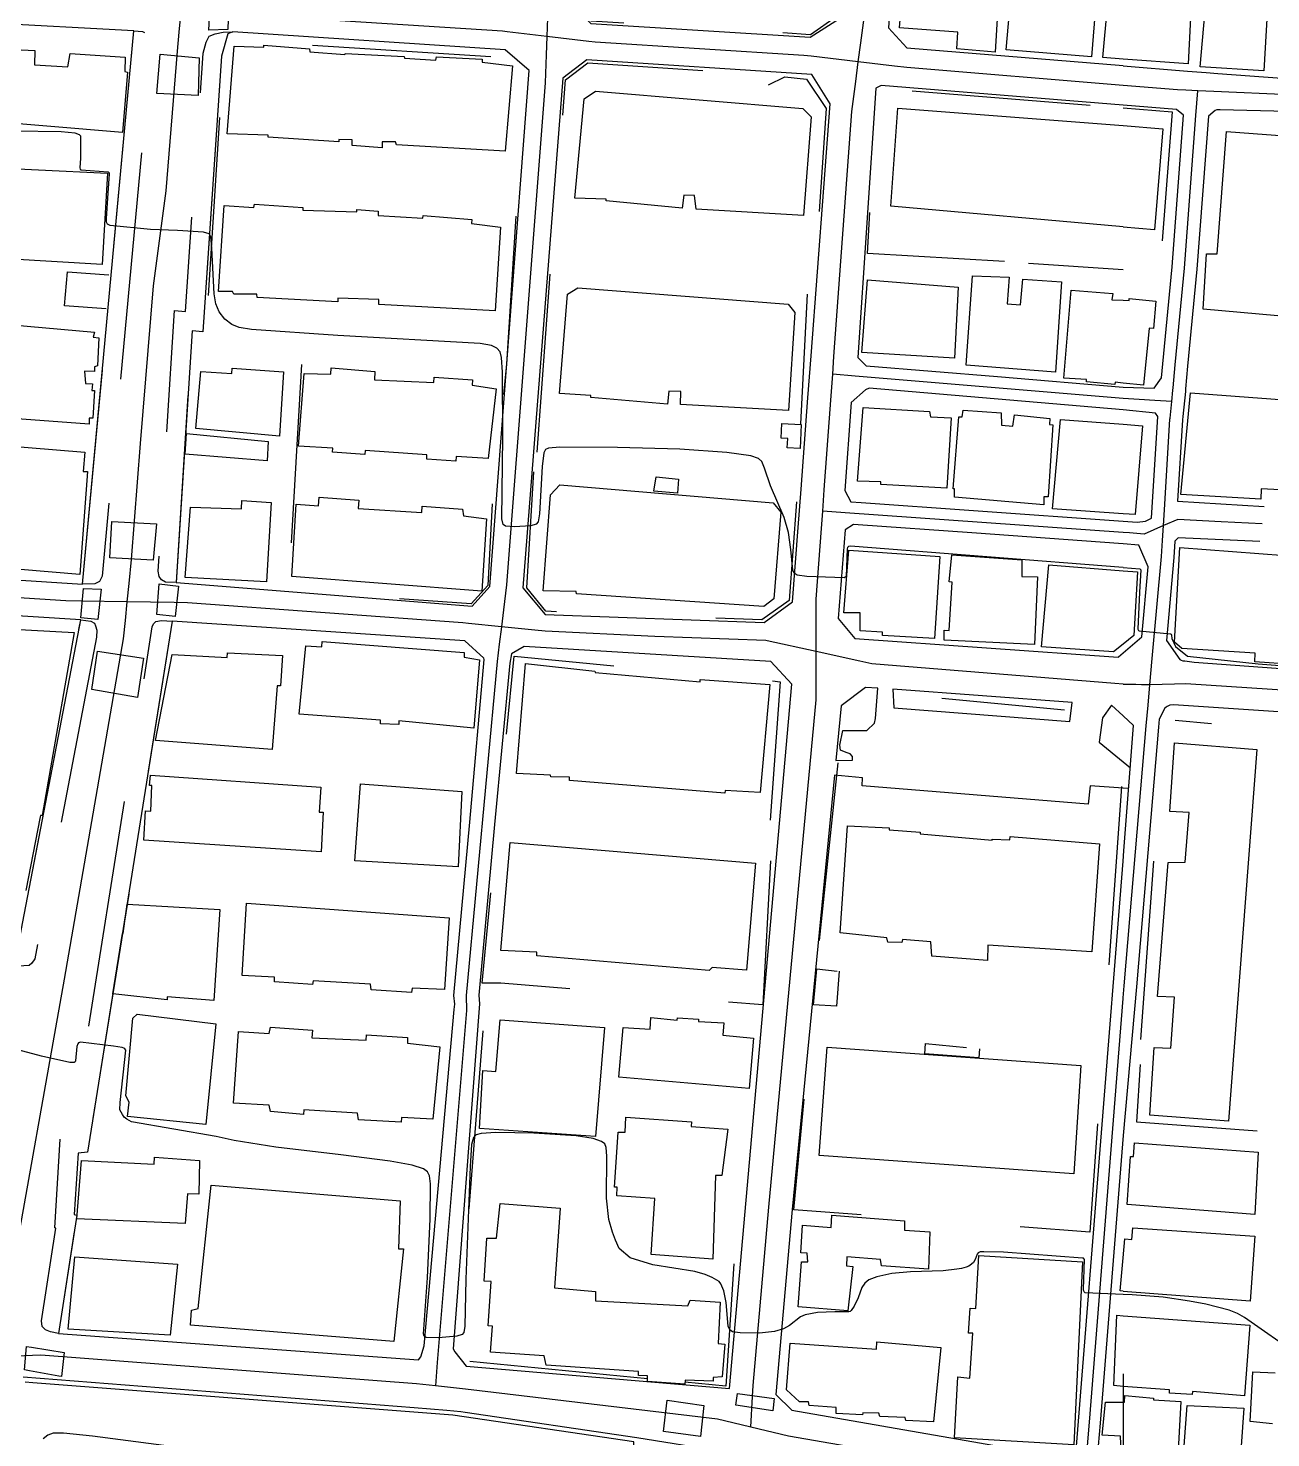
# Model space of a CAD drawing. Header units: millimetres. Extents: x 198785 to 203305, y 542885 to 545889.
# Drawn here: x 199824.1 to 200023.7, y 543938.9 to 544165.3 of the extents above; entities that cross this region are included whole.
import ezdxf

# ---------------------------------------------------------------- set-up
doc = ezdxf.new("R2010")
doc.units = ezdxf.units.MM
for name, pattern in [('FENCE_25K', [54.3, 28.7, -9.2, -16.4]), ('HIDDEN_BULD_25K', [28.8, 18.4, -10.4]), ('HIDDEN_EMD_25K', [50.97, 33.12, -5.36, 7.13, -5.36]), ('HIDDEN_IN_25K', [56.5, 36.5, -20])]:
    doc.linetypes.add(name, pattern=pattern)
for name, color, linetype in [('A0013114', 253, 'Continuous'), ('A0013117', 253, 'Continuous'), ('A0013118', 253, 'Continuous'), ('A0023214', 253, 'Continuous'), ('A0023217', 253, 'Continuous'), ('A0033324', 253, 'Continuous'), ('A0043325', 253, 'Continuous'), ('B0014111', 253, 'Continuous'), ('B0014112', 253, 'Continuous'), ('B0014113', 253, 'Continuous'), ('B0014115', 253, 'Continuous'), ('B0014116', 253, 'Continuous'), ('B0024120', 253, 'Continuous'), ('C0076117', 253, 'Continuous'), ('F0017111', 253, 'Continuous'), ('F0047224', 253, 'Continuous'), ('G0018117', 253, 'Continuous')]:
    doc.layers.add(name, color=color, linetype=linetype)

msp = doc.modelspace()

# ---------------------------------------------------------------- linework, layer by layer
at = {"layer": 'A0013114'}
for points in [[(199832.78, 544076.01), (199841.05, 544164.92)], [(199856.15, 544164.42), (199855.13, 544160.81), (199852.1, 544116.53), (199850.38, 544116.69), (199847.83, 544076.27)], [(199774.06, 543950.99), (199775.03, 543950.91), (199782.72, 543953.71), (199809.34, 543959.08), (199810.4, 543959.53), (199810.97, 543961.33), (199812.26, 543964.76), (199820.33, 544007.75), (199820.32, 544008.2), (199819.89, 544008.42), (199820.79, 544014.75), (199821.87, 544014.66), (199823.21, 544021.78), (199832.52, 544070.3)], [(199847.19, 544070.06), (199833.6, 543984.79), (199832.06, 543984.62), (199831.45, 543974.77), (199831.88, 543974.64), (199828.9, 543955.65), (199886.78, 543951.43)], [(199894.44, 543950.37), (199936.75, 543946.79)], [(199984.8, 543928.17), (199945.73, 543934.93), (199935.18, 543936.76), (199921.88, 543938.9), (199894.25, 543942.96), (199893.57, 543943.06), (199891.31, 543943.26), (199886.08, 543943.68), (199823.23, 543948.65)], [(199946.74, 543943.34), (199991.36, 543935.58)]]:
    msp.add_lwpolyline(points, dxfattribs=at)
at = {"layer": 'A0013117'}
for points in [[(199919.78, 544253.67), (199916.9, 544251.18), (199910.64, 544169.76), (199914.44, 544166.05), (199949.73, 544163.86), (199954.4, 544166.86), (199957.04, 544201.86), (199957.87, 544212.89), (199960.41, 544246.5), (199957.4, 544251.12), (199919.78, 544253.67)], [(200000, 544202.5), (199980.47, 544203.73), (199969.09, 544204.21), (199967.41, 544204.05), (199964.64, 544201.95), (199962.32, 544165.38), (199965.24, 544162.19), (200000, 544159.31)], [(200000, 544159.3), (200010.34, 544158.44), (200013.35, 544158.19), (200015.22, 544158.06), (200025.5, 544157.29), (200027.12, 544157.27), (200028.6, 544157.31), (200029.89, 544157.46), (200030.5, 544157.59), (200030.83, 544157.73), (200031.15, 544157.92), (200034.48, 544161.04), (200035.11, 544162.19), (200041.57, 544172.38)], [(199841.05, 544164.92), (199793.32, 544167.46), (199790.38, 544164.91), (199783.44, 544082.44), (199786.44, 544079.02), (199832.78, 544076.01)], [(199847.83, 544076.27), (199895.42, 544072.5), (199898.26, 544075.65), (199904.53, 544158.5), (199900.68, 544161.82), (199856.92, 544164.72), (199856.15, 544164.42)], [(199913.85, 544160.24), (199909.97, 544157.29), (199903.55, 544075.42), (199907.15, 544071.12), (199942.3, 544069.86), (199946.87, 544073.17), (199947.77, 544085.14), (199948.24, 544091.28), (199949.35, 544105.97), (199949.86, 544112.7), (199952.91, 544153.16), (199949.96, 544157.89), (199913.85, 544160.24)], [(200000, 544152.97), (199961.14, 544156.1), (199960.24, 544155.68), (199957.35, 544112.42), (199958.73, 544111.07), (199979.79, 544109.35), (200000, 544107.66)], [(200000, 544107.65), (200004.98, 544107.52), (200006.18, 544109.18), (200006.36, 544111.41), (200007.86, 544126.96), (200009.7, 544151.36), (200008.59, 544152.28), (200000, 544152.97)], [(200026.34, 544151.95), (200015.58, 544152.23), (200015.08, 544152.19), (200014.77, 544152.12), (200013.7, 544151.19), (200011.84, 544126.62), (200010.35, 544111.05), (200010.04, 544107.38), (200010, 544106.97), (200009.58, 544102.95), (200009.53, 544102.4), (200008.72, 544089.32), (200022.69, 544088.49)], [(200000, 544104.04), (199959.2, 544107.47), (199958.62, 544107.24), (199956.31, 544105.17), (199955.27, 544091.05), (199956.24, 544089.26), (199957.88, 544089.13), (199975.94, 544087.83), (200000, 544086.12)], [(200000, 544086.11), (200002.27, 544085.97), (200003.62, 544086.14), (200004.55, 544086.62), (200005.56, 544102.96), (200005.23, 544103.5), (200000, 544104.04)], [(200000, 544082.51), (199975.69, 544084.24), (199957.44, 544085.52), (199956.66, 544085.57), (199955.35, 544084.76), (199954.23, 544070.48), (199956.87, 544067.31), (199999.19, 544064.27), (199999.28, 544064.35), (200000, 544064.97)], [(200021.97, 544082.88), (200008.84, 544083.47), (200008.33, 544082.9), (200008.17, 544080.31), (200006.95, 544066.97), (200009.11, 544063.89), (200009.35, 544063.8), (200009.6, 544063.71), (200009.91, 544063.68), (200011.43, 544063.46), (200031.19, 544062.04)], [(200000, 544064.97), (200002.99, 544067.55), (200004.01, 544078.77), (200002.53, 544082.3), (200000, 544082.5)], [(199832.52, 544070.3), (199783.15, 544073.4), (199783.02, 544071.73), (199782.46, 544069.48), (199772.98, 543952.94), (199773.23, 543951.96), (199774.06, 543950.99)], [(199886.78, 543951.43), (199887.17, 543951.87), (199887.67, 543953.66), (199892.51, 544007.7), (199892.59, 544008.57), (199892.44, 544009.94), (199895, 544037.79), (199897.32, 544063.9), (199897.25, 544064.12), (199894.24, 544066.92), (199847.19, 544070.06)], [(199936.75, 543946.79), (199946.78, 544059.95), (199943.41, 544063.61), (199903.73, 544066.02), (199901.7, 544064.83), (199901.46, 544063.3), (199898.99, 544037.43), (199896.46, 544009.97), (199896.6, 544008.62), (199892.32, 543953.17), (199892.62, 543952.72), (199894.44, 543950.37)], [(200000, 544064.97), (200000, 544064.97)], [(199960.61, 544059.29), (199958.6, 544059.43), (199954.69, 544056.47), (199953.83, 544047.67)], [(199991.83, 544057.03), (199962.99, 544059.12)], [(200000, 544054.87), (199998.14, 544056.58)], [(200028.4, 543987), (200046.39, 543985.86), (200046.56, 543985.89), (200046.74, 543985.98), (200046.92, 543986.19), (200048.2, 544002.11), (200049.83, 544030.09), (200051.29, 544049.85), (200051.27, 544050), (200047.43, 544053.87), (200047.08, 544054.01), (200046.74, 544054.07), (200008.08, 544056.61), (200007.53, 544056.57), (200007.1, 544056.38), (200006.94, 544056.24), (200006.7, 544056.12), (200005.8, 544054.34), (200005.69, 544053.06), (200003.98, 544032.84), (200002.16, 544011.33), (200000, 543987.43)], [(200000, 544054.86), (200000, 544054.86)], [(200000, 544031.52), (200000.13, 544033.17), (200001.69, 544053.31), (200000, 544054.86)], [(199953.6, 544045.33), (199946.8, 543975.58), (199944.21, 543945.85), (199946.74, 543943.34)], [(199991.36, 543935.58), (199992.37, 543936.76), (199992.4, 543937.13), (199992.49, 543937.57), (199992.84, 543941.55), (200000, 544031.53)], [(200000, 543987.43), (199996.32, 543941.26), (199996, 543937.6), (199996.18, 543936.59), (199996.39, 543935.75), (199996.66, 543935)]]:
    msp.add_lwpolyline(points, dxfattribs=at)
at = {"layer": 'A0013118'}
for points in [[(199953.83, 544047.67), (199956.52, 544047.74), (199956.49, 544048.31), (199956.12, 544048.75), (199955.52, 544048.96), (199954.56, 544049.34), (199954.49, 544050.14), (199954.97, 544052.48), (199958.83, 544052.51), (199960.06, 544053.7), (199960.21, 544054.41), (199960.61, 544059.29)], [(199962.99, 544059.12), (199963.17, 544056.17), (199991.43, 544053.94), (199991.83, 544057.03)], [(199998.14, 544056.58), (199996.68, 544054.55), (199996.17, 544050.61), (200000, 544047.45)], [(200000, 544047.45), (200001.16, 544046.49)], [(200000, 544043.25), (199994.7, 544043.61), (199994.41, 544040.68), (199958.05, 544043.61), (199958.13, 544044.92), (199953.6, 544045.33)], [(200000.91, 544043.18), (200000, 544043.25)]]:
    msp.add_lwpolyline(points, dxfattribs=at)
at = {"layer": 'A0023214'}
for points in [[(199848.57, 544167.99), (199848.28, 544164.68), (199848.01, 544161.61), (199846.16, 544139.18), (199844.15, 544123.95), (199842.07, 544098.6), (199840.61, 544079.99), (199840.23, 544076.14), (199839.93, 544073.16), (199839.64, 544070.19), (199839.34, 544067.24), (199829.81, 544012.58), (199820.91, 543962.34)], [(200000, 543929.71), (199995.44, 543930.74), (199994.08, 543930.96), (199990.89, 543931.47), (199988.11, 543931.92), (199984.57, 543932.49), (199946.23, 543939.14), (199940.17, 543940.59), (199935.94, 543941.61), (199934.83, 543941.87), (199894.34, 543946.7), (199889.48, 543947.24), (199887.47, 543947.46), (199886.43, 543947.54), (199826.06, 543952.15), (199819.44, 543951.89)]]:
    msp.add_lwpolyline(points, dxfattribs=at)
at = {"layer": 'A0023217'}
for points in [[(199914.76, 544257.9), (199914.5, 544254.19), (199914.15, 544249.18), (199907.63, 544171.04), (199907.5, 544166.96), (199907.4, 544163.99)], [(199957.45, 544159.91), (199957.85, 544162.99), (199958.47, 544167.78), (199959.65, 544184.64), (199960.89, 544201.9), (199961.24, 544206.78)], [(199907.4, 544163.99), (199901.03, 544164.74), (199900.28, 544164.83), (199858.99, 544167.47), (199856.36, 544167.6), (199848.57, 544167.99), (199841.28, 544168.35), (199837.47, 544168.54), (199796.36, 544170.78), (199794.4, 544171.01), (199788.56, 544171.7)], [(199907.4, 544163.99), (199907.3, 544161.02), (199907.15, 544156.56), (199900.93, 544075.93), (199900.43, 544071.91), (199900.09, 544069.17)], [(199957.45, 544159.91), (199949.85, 544160.81), (199948.69, 544160.95), (199915.17, 544163.08), (199914.15, 544163.2), (199907.4, 544163.99)], [(199953.33, 544109.76), (199953.53, 544112.57), (199956.41, 544151.92), (199957.04, 544156.76), (199957.45, 544159.91)], [(200000, 544156.14), (199965.27, 544158.98), (199963.24, 544159.22), (199957.45, 544159.91)], [(200012, 544155.27), (200010.06, 544155.36), (200008.75, 544155.42), (200000, 544156.14)], [(200007.82, 544105.33), (200008.01, 544107.19), (200008.05, 544107.57), (200008.36, 544111.23), (200009.85, 544126.79), (200011.7, 544151.27), (200012, 544155.27)], [(200031.62, 544154.5), (200028.49, 544154.54), (200027.17, 544154.56), (200026.73, 544154.61), (200014.58, 544155.16), (200012, 544155.27)], [(199951.72, 544087.75), (199951.97, 544091.16), (199953.02, 544105.55), (199953.33, 544109.76)], [(200000, 544105.85), (199956.92, 544109.45), (199953.33, 544109.76)], [(200007.82, 544105.33), (200005.11, 544105.51), (200002.6, 544105.68), (200000, 544105.84)], [(200006.48, 544085.41), (200006.64, 544087.97), (200007.53, 544102.5), (200007.54, 544102.66), (200007.59, 544103.2), (200007.82, 544105.33)], [(199950.68, 544065.19), (199950.68, 544068.4), (199950.69, 544073.62), (199951.52, 544084.96), (199951.72, 544087.75)], [(200000, 544084.31), (199955.32, 544087.49), (199951.72, 544087.75)], [(200006.48, 544085.41), (200003.36, 544084.07), (200001.03, 544084.24), (200000, 544084.31)], [(200004.3, 544059.84), (200004.68, 544064.09), (200006.18, 544080.46), (200006.33, 544083.01), (200006.48, 544085.41)], [(200022.33, 544085.68), (200015.77, 544086.03), (200008.78, 544086.39), (200006.48, 544085.41)], [(199900.09, 544069.17), (199894.82, 544069.69), (199893.9, 544069.78), (199849.63, 544073.01), (199847.5, 544073.05), (199839.93, 544073.16), (199832.66, 544073.28), (199830.08, 544073.32), (199786.56, 544076.1), (199784.82, 544076.26), (199779.75, 544076.72)], [(199900.09, 544069.17), (199899.74, 544066.4), (199899.39, 544063.6), (199894.45, 544009.96), (199894.51, 544007.53), (199889.79, 543951.01), (199889.48, 543947.24)], [(199950.68, 544065.19), (199942.82, 544066.91), (199942.58, 544066.96), (199924.75, 544067.62), (199907.13, 544068.47), (199905.48, 544068.64), (199900.09, 544069.17)], [(199940.17, 543940.59), (199940.46, 543945.51), (199940.56, 543947.29), (199943.08, 543975.93), (199950.67, 544057.44), (199950.67, 544061.61), (199950.68, 544065.19)], [(200000, 544059.93), (199998.65, 544060.03), (199959.6, 544063.24), (199957.67, 544063.66), (199950.68, 544065.19)], [(200004.3, 544059.84), (200002.97, 544059.86), (200002.02, 544059.88), (200000, 544059.92), (200000, 544059.92)], [(200000, 544009.48), (200000.01, 544009.57), (200000.16, 544011.49), (200001.98, 544033.01), (200003.69, 544053.23), (200004, 544056.57), (200004.3, 544059.84)], [(200053.92, 544056.73), (200050.52, 544057.19), (200048.44, 544057.48), (200010.09, 544060.01), (200008.26, 544059.96), (200004.3, 544059.84)], [(199981.32, 543898.31), (199981.87, 543900.73), (199987.61, 543925.72), (199988.54, 543927.74), (199990.89, 543931.47), (199993.33, 543935.36), (199994.25, 543937.58), (199994.58, 543941.41), (200000, 544009.48)]]:
    msp.add_lwpolyline(points, dxfattribs=at)
at = {"layer": 'A0033324', "linetype": 'HIDDEN_IN_25K', "flags": 128}
for points in [[(199834.76, 544076.08), (199832.78, 544076.01), (199841.05, 544164.92), (199842.41, 544164.77), (199843.42, 544164.34), (199843.77, 544163.79), (199843.91, 544163.24), (199835.92, 544077.3), (199835.52, 544076.46), (199834.76, 544076.08)], [(199855.13, 544160.81), (199852.1, 544116.53), (199850.38, 544116.69), (199847.83, 544076.27), (199846.13, 544076.34), (199845.5, 544076.69), (199845.08, 544077.25), (199844.94, 544078.09), (199847.58, 544119.95), (199849.32, 544119.8), (199852.16, 544161.33), (199852.66, 544163.1), (199853.16, 544164.04), (199854.08, 544164.44), (199855.39, 544164.66), (199856.92, 544164.72), (199856.15, 544164.42), (199855.13, 544160.81)], [(199823.34, 544014.68), (199821.87, 544014.66), (199823.21, 544021.78), (199832.52, 544070.3), (199834.14, 544070.09), (199834.7, 544069.76), (199834.89, 544069.3), (199835.07, 544068.61), (199835.04, 544067.52), (199826.15, 544021.22), (199825.14, 544015.84), (199824.62, 544015.11), (199824.19, 544014.76), (199823.34, 544014.68)], [(199829.39, 543958.77), (199828.9, 543955.65), (199827.66, 543955.93), (199826.85, 543956.25), (199826.32, 543956.76), (199826.18, 543957.67), (199828.52, 543972.55), (199828.31, 543972.61), (199829.23, 543987.33), (199831, 543987.52), (199844, 544069.15), (199844.17, 544069.63), (199844.59, 544070), (199845.48, 544070.16), (199847.19, 544070.06), (199833.6, 543984.79), (199832.06, 543984.62), (199831.45, 543974.77), (199831.88, 543974.64), (199829.39, 543958.77)]]:
    msp.add_lwpolyline(points, dxfattribs=at)
at = {"layer": 'A0043325'}
for points in [[(199856.16, 544165.09), (199853.06, 544165.02), (199853.35, 544170.21), (199856.31, 544170.18), (199856.16, 544165.09)], [(199851.55, 544160.57), (199851.35, 544154.53), (199844.73, 544154.84), (199845.28, 544161.15), (199851.55, 544160.57)], [(199844.67, 544085.69), (199844.12, 544079.88), (199837.18, 544080.24), (199837.52, 544086.06), (199844.67, 544085.69)], [(199848.19, 544075.7), (199847.68, 544070.81), (199844.74, 544071.16), (199845.12, 544076.06), (199848.19, 544075.7)], [(199835.77, 544075.19), (199835.25, 544070.34), (199832.53, 544070.58), (199832.92, 544075.3), (199835.77, 544075.19)], [(199842.56, 544064.15), (199841.63, 544057.83), (199834.28, 544059.07), (199835.19, 544065.25), (199842.56, 544064.15)], [(199829.39, 543948.76), (199829.39, 543948.72), (199828.96, 543948.8), (199824.24, 543949.67), (199823.44, 543949.82), (199823.78, 543953.58), (199824.58, 543953.45), (199829.82, 543952.59), (199829.39, 543948.76)], [(199932.62, 543944.09), (199932.1, 543939.11), (199926.14, 543939.88), (199926.72, 543944.95), (199932.62, 543944.09)], [(199943.94, 543945.19), (199943.7, 543943.23), (199937.79, 543944.11), (199938.02, 543946.02), (199943.94, 543945.19)]]:
    msp.add_lwpolyline(points, dxfattribs=at)
at = {"layer": 'B0014111'}
for points in [[(199980.81, 544184.78), (199979.44, 544161.47), (199973.26, 544162.02), (199973.43, 544164.67), (199964.05, 544165.36), (199964.87, 544175.16), (199965.66, 544185.81), (199980.81, 544184.78)], [(199825.06, 544159.44), (199830.44, 544159.11), (199830.78, 544161.28), (199839.65, 544160.69), (199839.56, 544158.39), (199839.99, 544158.27), (199839.22, 544148.54), (199815.49, 544150.57), (199816.35, 544162.19), (199825.1, 544161.75), (199825.06, 544159.44)], [(199836.8, 544142.01), (199835.94, 544127.35), (199813.29, 544128.68), (199814.55, 544143.12), (199836.8, 544142.01)], [(199834.72, 544110.91), (199834.72, 544110.2), (199833.1, 544110.22), (199833.28, 544108.25), (199834.38, 544108.19), (199834.26, 544107.12), (199834.7, 544107.12), (199834.44, 544102.68), (199833.83, 544102.7), (199833.86, 544101.71), (199811.43, 544103.39), (199813.01, 544118.43), (199834.73, 544116.51), (199834.52, 544115.68), (199835.41, 544115.6), (199835.21, 544111.08), (199834.72, 544110.91)], [(199865.07, 544110.13), (199864.44, 544099.79), (199850.98, 544101.03), (199851.82, 544110.15), (199856.78, 544109.83), (199856.82, 544110.73), (199865.07, 544110.13)], [(199833.57, 544094.13), (199832.33, 544077.57), (199813.24, 544079.19), (199815.53, 544098.66), (199833.17, 544097.21), (199832.88, 544094.13), (199833.57, 544094.13)], [(199862.61, 544098.95), (199862.43, 544095.81), (199849.26, 544096.88), (199849.47, 544100.23), (199862.61, 544098.95)], [(199863.11, 544089.11), (199862.33, 544076.37), (199849.27, 544077.07), (199850.15, 544088.37), (199858.33, 544088.09), (199858.38, 544089.44), (199863.11, 544089.11)], [(199986.22, 544077.19), (199985.76, 544066.34), (199971.25, 544067.01), (199971.26, 544068.62), (199972.03, 544068.56), (199972.51, 544076.35), (199972.06, 544076.36), (199972.45, 544080.74), (199983.75, 544079.93), (199983.72, 544077.27), (199986.22, 544077.19)], [(199810.82, 544069.38), (199831.44, 544068.23)], [(199831.44, 544068.23), (199826.3, 544038.83), (199826.02, 544038.85), (199825.98, 544038.66), (199823.68, 544026.8)], [(199864.94, 544064.54), (199864.6, 544059.67), (199864.04, 544059.7), (199863.26, 544049.44), (199844.51, 544050.89), (199847.17, 544064.74), (199856.01, 544064.24), (199856.06, 544064.99), (199864.94, 544064.54)], [(199854.86, 544023.77), (199853.9, 544009.12), (199846.41, 544009.71), (199846.36, 544009.22), (199837.66, 544010.21), (199839.21, 544019.92), (199839.34, 544019.91), (199839.95, 544024.62), (199854.86, 544023.77)], [(199854.22, 544005.38), (199852.6, 543989.23), (199840.03, 543990.49), (199840.28, 543992.79), (199839.74, 543993.84), (199840.85, 544006.31), (199841.59, 544006.96), (199854.22, 544005.38)], [(199851.6, 543983.41), (199851.49, 543978.02), (199849.63, 543978.06), (199849.3, 543973.33), (199831.86, 543974.07), (199832.62, 543983.45), (199844.29, 543982.87), (199844.36, 543983.98), (199851.6, 543983.41)], [(199848.07, 543966.76), (199846.88, 543955.37), (199830.48, 543956.36), (199831.55, 543967.95), (199848.07, 543966.76)]]:
    msp.add_lwpolyline(points, dxfattribs=at)
at = {"layer": 'B0014112'}
msp.add_lwpolyline([(199964.87, 543973.75), (199964.85, 543972.25), (199968.94, 543971.95), (199968.73, 543966), (199961.16, 543966.54), (199961.01, 543967.55), (199955.59, 543967.94), (199955.55, 543966.5), (199956.57, 543966.38), (199955.78, 543959.29), (199947.77, 543959.91), (199948.31, 543967.15), (199949.32, 543967.13), (199949.24, 543968.55), (199948.2, 543968.61), (199948.49, 543973.03), (199953.1, 543972.65), (199953.17, 543974.67), (199964.87, 543973.75)], dxfattribs=at)
at = {"layer": 'B0014113'}
for points in [[(200023.73, 544177.94), (200022.59, 544158.46), (200012.37, 544159.13), (200014.08, 544178.49), (200023.73, 544177.94)], [(199996.21, 544176.69), (199994.94, 544160.7), (199981.23, 544161.87), (199982.62, 544177.63), (199996.21, 544176.69)], [(200000, 544160.37), (199996.72, 544160.61), (199998.17, 544176.47), (200000, 544176.32)], [(200000, 544176.32), (200011.26, 544175.42), (200010.43, 544159.6), (200000, 544160.36)], [(199861.91, 544162.62), (199869.28, 544162.03), (199869.31, 544161.54), (199874.96, 544161.1), (199875.01, 544161.26), (199884.48, 544160.78), (199884.5, 544160.48), (199889.55, 544160.21), (199889.64, 544160.74), (199897.03, 544160.36), (199897.03, 544159.86), (199901.88, 544159.3), (199900.71, 544145.58), (199883.26, 544146.56), (199883.08, 544147.09), (199880.96, 544147.08), (199880.92, 544146.08), (199876.12, 544146.45), (199876.12, 544147.36), (199873.99, 544147.42), (199873.97, 544147.09), (199862.59, 544147.8), (199862.62, 544148.14), (199856.03, 544148.36), (199857.17, 544162.42), (199861.9, 544162.25), (199861.91, 544162.62)], [(199949.85, 544151.09), (199948.66, 544135.22), (199931.38, 544136.26), (199931.11, 544138.42), (199929.4, 544138.5), (199929.14, 544136.41), (199916.93, 544137.58), (199916.93, 544137.84), (199911.91, 544138.03), (199913.4, 544153.95), (199915.24, 544155.2), (199948.51, 544152.4), (199949.85, 544151.09)], [(200000, 544133.39), (199962.68, 544136.72), (199963.82, 544152.48), (200000, 544149.68)], [(200000, 544149.67), (200006.39, 544149.18), (200005.03, 544132.93), (200000, 544133.38)], [(199860.4, 544137.05), (199868.18, 544136.52), (199868.17, 544136.09), (199876.85, 544135.84), (199876.89, 544136.18), (199880.28, 544135.94), (199880.28, 544135.21), (199887.49, 544134.78), (199887.51, 544135.25), (199895.32, 544134.58), (199895.3, 544133.95), (199899.94, 544133.36), (199899.09, 544119.9), (199880.41, 544120.92), (199880.4, 544121.76), (199873.81, 544121.97), (199873.8, 544121.38), (199860.86, 544122.08), (199860.8, 544122.59), (199857.11, 544122.61), (199856.9, 544123.03), (199854.63, 544123.03), (199855.56, 544136.83), (199860.33, 544136.51), (199860.4, 544137.05)], [(199947.26, 544119.67), (199946.23, 544103.9), (199928.89, 544104.86), (199928.91, 544106.96), (199926.98, 544107.02), (199926.79, 544104.94), (199914.45, 544106.02), (199914.44, 544106.33), (199909.41, 544106.63), (199910.7, 544122.57), (199912.37, 544123.59), (199946.18, 544121.01), (199947.26, 544119.67)], [(199973.47, 544123.72), (199972.91, 544112.3), (199958.04, 544113.22), (199958.92, 544124.9), (199973.47, 544123.72)], [(199981.38, 544121.04), (199983.49, 544120.88), (199983.91, 544124.98), (199990.08, 544124.58), (199989.12, 544110.08), (199974.8, 544111.19), (199975.77, 544125.53), (199981.67, 544125.3), (199981.38, 544121.04)], [(200000, 544108.32), (199998.72, 544108.44), (199998.68, 544108.11), (199994.1, 544108.52), (199994.13, 544108.87), (199990.45, 544109.1), (199991.63, 544123.22), (199998.34, 544122.7), (199998.18, 544121.7), (200000, 544121.62)], [(200000, 544121.62), (200000.95, 544121.58), (200000.96, 544121.92), (200005.24, 544121.49), (200004.87, 544117.06), (200004.16, 544117.11), (200003.25, 544108), (200000, 544108.31)], [(199879.75, 544110.2), (199879.71, 544108.85), (199889.22, 544108.41), (199889.28, 544109.25), (199895.47, 544108.86), (199895.41, 544107.98), (199899.26, 544107.39), (199897.99, 544096.19), (199892.81, 544096.51), (199892.76, 544095.79), (199888.13, 544096.11), (199888.13, 544096.81), (199878.19, 544097.5), (199878.16, 544096.86), (199872.98, 544097.24), (199873, 544097.87), (199867.51, 544098.2), (199868.41, 544109.85), (199872.7, 544109.74), (199872.76, 544110.74), (199879.75, 544110.2)], [(200040.21, 544104.53), (200039.03, 544088.75), (200025.17, 544089.44), (200025.25, 544091.15), (200022.2, 544091.34), (200022.14, 544089.67), (200009.27, 544090.4), (200010.82, 544106.77), (200040.21, 544104.53)], [(199972.38, 544102.74), (199971.66, 544091.44), (199961.04, 544092.02), (199961.04, 544092.46), (199957.32, 544092.57), (199958.22, 544104.39), (199968.91, 544103.76), (199969.06, 544102.88), (199972.38, 544102.74)], [(199980.43, 544103.56), (199980.47, 544101.54), (199982.29, 544101.38), (199982.57, 544103.22), (199988.25, 544102.63), (199988.18, 544101.65), (199988.7, 544101.6), (199987.98, 544090.02), (199987.25, 544090.04), (199987.26, 544088.73), (199972.92, 544090), (199972.92, 544091.34), (199972.69, 544091.35), (199973.62, 544102.88), (199974.15, 544102.87), (199974.28, 544103.95), (199980.43, 544103.56)], [(200000, 544087.33), (199988.67, 544088.1), (199989.96, 544102.46), (200000, 544101.69)], [(200000, 544101.69), (200003.09, 544101.45), (200001.93, 544087.19), (200000, 544087.32)], [(199943.86, 544073.63), (199942.29, 544072.42), (199912.14, 544074.48), (199912.13, 544074.85), (199906.79, 544074.96), (199907.97, 544090.35), (199909.49, 544091.99), (199943.79, 544089.07), (199944.99, 544087.58), (199943.86, 544073.63)], [(199877.16, 544089.48), (199877.07, 544088.19), (199887.29, 544087.55), (199887.35, 544088.55), (199893.85, 544088.06), (199893.98, 544086.97), (199897.71, 544086.48), (199896.94, 544074.88), (199866.4, 544077.24), (199867.1, 544088.85), (199870.68, 544088.61), (199870.81, 544089.99), (199877.16, 544089.48)], [(199970.55, 544080.47), (199969.67, 544067.28), (199961.34, 544067.76), (199961.34, 544068.28), (199957.74, 544068.51), (199957.76, 544071.4), (199955.1, 544071.43), (199955.95, 544081.48), (199970.55, 544080.47)], [(200000, 544066.39), (199998.43, 544065.14), (199986.86, 544065.92), (199988.07, 544079.1), (200000, 544078.17)], [(200000, 544078.16), (200002.33, 544077.98), (200001.71, 544067.75), (200000, 544066.39)], [(199871.27, 544066.81), (199894.12, 544065.02), (199894.09, 544064.31), (199896.57, 544063.88), (199895.66, 544052.89), (199883.61, 544054.07), (199883.61, 544053.47), (199880.68, 544053.58), (199880.66, 544054.14), (199867.61, 544055.12), (199868.68, 544066.12), (199871.22, 544065.94), (199871.27, 544066.81)], [(199915.14, 544061.83), (199932.02, 544060.3), (199932.06, 544060.69), (199943.21, 544059.89), (199941.66, 544042.57), (199936.05, 544042.89), (199936.01, 544042.46), (199911.04, 544044.47), (199911.04, 544044.99), (199908.04, 544045.07), (199908.01, 544045.35), (199902.51, 544045.61), (199903.99, 544063.25), (199915.12, 544062.06), (199915.14, 544061.83)], [(200021.47, 544049.45), (200016.94, 543989.74), (200004.27, 543990.72), (200005.01, 544001.6), (200007.67, 544001.46), (200008.23, 544009.69), (200005.5, 544009.79), (200007.23, 544031.3), (200009.96, 544031.33), (200010.59, 544039.36), (200007.51, 544039.52), (200008.25, 544050.51), (200021.47, 544049.45)], [(199871.09, 544043.43), (199870.81, 544039.4), (199871.46, 544039.38), (199871.11, 544032.99), (199842.63, 544034.87), (199842.9, 544039.58), (199843.75, 544039.57), (199843.91, 544043.67), (199843.54, 544043.69), (199843.72, 544045.34), (199871.09, 544043.43)], [(199893.75, 544042.73), (199893.13, 544030.63), (199876.54, 544031.55), (199877.46, 544043.95), (199893.75, 544042.73)], [(199940.92, 544031.19), (199939.47, 544014.02), (199933.96, 544014.41), (199933.46, 544013.96), (199905.79, 544016.31), (199905.78, 544016.92), (199900.03, 544017.14), (199901.48, 544034.53), (199940.92, 544031.19)], [(199891.71, 544022.4), (199890.94, 544010.89), (199885.74, 544011.11), (199885.64, 544010.41), (199879.15, 544010.83), (199879.08, 544011.78), (199869.85, 544012.3), (199869.76, 544011.72), (199863.64, 544012.12), (199863.64, 544012.86), (199858.42, 544013.14), (199859.15, 544024.78), (199891.71, 544022.4)], [(199916.66, 544004.8), (199915.19, 543987.29), (199896.57, 543988.56), (199897.1, 543997.89), (199899.18, 543997.75), (199899.9, 544006.05), (199916.66, 544004.8)], [(199924.11, 544006.38), (199928.35, 544006), (199928.4, 544006.35), (199931.77, 544006.13), (199931.78, 544005.76), (199935.85, 544005.54), (199935.7, 544003.57), (199940.61, 544003.08), (199939.89, 543994.98), (199918.98, 543996.83), (199919.65, 544004.81), (199923.99, 544004.54), (199924.11, 544006.38)], [(199869.76, 544004.37), (199869.63, 544003.15), (199878.36, 544002.77), (199878.43, 544003.6), (199885.03, 544003.17), (199884.98, 544002.26), (199890.18, 544001.69), (199889.07, 543990.06), (199884.04, 543990.32), (199884.01, 543989.57), (199877.11, 543989.99), (199876.99, 543991.05), (199868.37, 543991.58), (199868.29, 543990.8), (199862.97, 543991.31), (199862.76, 543992.33), (199857.07, 543992.62), (199857.85, 544004.15), (199862.79, 544003.84), (199862.97, 544004.87), (199869.76, 544004.37)], [(200021.68, 543984.76), (200021.19, 543974.76), (200000.63, 543976.34), (200001.17, 543984.07), (200001.69, 543984.05), (200001.84, 543986.28), (200021.68, 543984.76)], [(199909.55, 543975.8), (199908.63, 543962.98), (199915.19, 543962.37), (199915.23, 543960.89), (199930.07, 543960.1), (199930.42, 543961.02), (199935.27, 543960.69), (199934.93, 543954.06), (199936.01, 543953.93), (199935.57, 543948.69), (199934.1, 543948.59), (199934.11, 543947.98), (199929.61, 543948.15), (199929.56, 543947.48), (199923.57, 543947.96), (199923.57, 543948.85), (199922.12, 543948.91), (199922.14, 543949.52), (199907.27, 543950.54), (199906.97, 543952.04), (199898.35, 543952.62), (199898.69, 543956.82), (199897.99, 543956.85), (199898.46, 543963.98), (199897.34, 543964.06), (199897.77, 543970.97), (199899.32, 543970.94), (199899.87, 543976.54), (199909.55, 543975.8)], [(200000, 543967.79), (200000.25, 543970.84), (200001.41, 543970.76), (200001.58, 543972.6), (200021.15, 543971.29), (200020.39, 543960.84), (200000, 543962.41)], [(199993.45, 543967.15), (199992.07, 543937.74), (199972.91, 543938.88), (199973.43, 543948.68), (199975.38, 543948.49), (199975.84, 543955.68), (199975.17, 543955.68), (199975.44, 543959.74), (199976.31, 543959.68), (199976.83, 543968.18), (199993.45, 543967.15)], [(200000, 543962.42), (199999.5, 543962.49), (200000, 543967.79)], [(200000, 543947.15), (199998.51, 543947.27), (199999, 543958.6), (200000, 543958.5)], [(200000, 543958.49), (200020.38, 543956.98), (200019.53, 543945.62), (200011.16, 543946.31), (200011.12, 543945.85), (200007.47, 543946.07), (200007.47, 543946.61), (200000, 543947.14)], [(199970.7, 543953.4), (199969.51, 543941.47), (199965.07, 543941.68), (199964.98, 543942.13), (199960.93, 543942.32), (199960.76, 543942.83), (199958.17, 543942.89), (199958.13, 543942.59), (199953.9, 543942.82), (199953.89, 543943.78), (199949.57, 543944.06), (199949.44, 543944.68), (199948.02, 543944.69), (199945.93, 543946.6), (199946.49, 543954.08), (199960.36, 543953.15), (199960.43, 543954.33), (199970.7, 543953.4)], [(200023.98, 543941.15), (200020.39, 543941.5), (200020.86, 543949.49), (200024.42, 543949.34)], [(200000, 543935.34), (199999.74, 543935.35), (199999.57, 543939.16), (199996.63, 543939.3), (199997.15, 543944.6), (200000, 543944.64)], [(200000, 543944.63), (200000.23, 543944.64), (200000.3, 543945.68), (200004.86, 543945.27), (200004.86, 543944.98), (200009.28, 543944.72), (200008.73, 543934.96), (200008.03, 543934.94), (200008, 543934.29), (200004.2, 543934.44), (200004.07, 543935.17), (200000, 543935.34)], [(200019.39, 543943.64), (200018.47, 543930.67), (200013.14, 543931.05), (200013.15, 543932.08), (200009.42, 543932.57), (200010.3, 543944.1), (200019.39, 543943.64)]]:
    msp.add_lwpolyline(points, dxfattribs=at)
at = {"layer": 'B0014115'}
for points in [[(200036.25, 544118.11), (200012.84, 544120.18), (200013.38, 544129.1), (200015.09, 544129.08), (200016.59, 544148.75), (200028.75, 544147.83)], [(200034.5, 544079.99), (200033.48, 544062.66), (200021.16, 544063.54), (200021.24, 544064.91), (200009.43, 544065.67), (200008.26, 544066.68), (200009.14, 544081.9), (200034.5, 544079.99)], [(199967.4, 544035.91), (199978.94, 544034.88), (199978.94, 544035.06), (199981.82, 544034.96), (199981.87, 544035.47), (199996.21, 544034.31), (199994.97, 544016.93), (199978.28, 544018.04), (199978.19, 544015.55), (199969.25, 544016.26), (199969.11, 544018.54), (199964.53, 544018.93), (199964.42, 544018.44), (199962.18, 544018.51), (199962.02, 544019.18), (199954.55, 544020), (199955.69, 544037.2), (199962.4, 544036.89), (199962.4, 544036.55), (199967.41, 544036.2), (199967.4, 544035.91)], [(199993.21, 543998.69), (199992.07, 543981.31), (199951.18, 543984.22), (199952.45, 544001.66), (199993.21, 543998.69)], [(199936.46, 543988.49), (199935.53, 543981.01), (199934.52, 543981.05), (199934.05, 543967.58), (199924.15, 543968.33), (199924.76, 543977.33), (199918.66, 543977.77), (199918.69, 543979.13), (199918.25, 543979.14), (199918.88, 543987.99), (199919.99, 543987.98), (199920.09, 543990.39), (199930.65, 543989.64), (199930.58, 543988.91), (199936.46, 543988.49)], [(199884.36, 543969.22), (199882.83, 543954.38), (199850.13, 543956.98), (199850.32, 543959.41), (199851.38, 543959.67), (199853.43, 543979.46), (199883.84, 543976.96), (199883.54, 543969.25), (199884.36, 543969.22)]]:
    msp.add_lwpolyline(points, dxfattribs=at)
at = {"layer": 'B0014116', "linetype": 'HIDDEN_BULD_25K', "flags": 128}
for points in [[(199928.53, 544092.9), (199928.39, 544090.65), (199924.6, 544090.97), (199924.97, 544093.24), (199928.53, 544092.9)], [(199954.38, 544013.83), (199953.92, 544008.23), (199950.22, 544008.45), (199950.8, 544014.22), (199954.38, 544013.83)], [(199976.94, 544001.35), (199976.83, 543999.9), (199968.12, 544000.58), (199968.27, 544002.21), (199976.94, 544001.35)]]:
    msp.add_lwpolyline(points, dxfattribs=at)
at = {"layer": 'B0024120', "linetype": 'FENCE_25K', "flags": 128}
for points in [[(199953.06, 544185.81), (199954.66, 544183.71), (199953.88, 544167.12), (199949.76, 544164.28), (199914.54, 544166.44), (199911.07, 544169.89), (199914.63, 544215.57), (199916.22, 544216.67), (199936.24, 544215.24), (199936.43, 544218.56), (199957.25, 544217), (199955.53, 544189.74)], [(199898.59, 544088.94), (199897.94, 544075.78), (199895.26, 544072.86), (199865.95, 544074.87), (199868.24, 544115.4), (199852.65, 544116.51), (199855.43, 544160.55), (199857.01, 544163.39), (199900.85, 544160.61), (199903.97, 544157.85), (199902.87, 544141.13)], [(199905.86, 544097.2), (199908.11, 544128.06), (199910.4, 544157.04), (199914, 544159.74), (199937.97, 544158.17), (199939.49, 544156.52)], [(199942.99, 544156.22), (199945.62, 544157.53), (199949.13, 544157.12), (199952.26, 544152.43), (199950.93, 544132.4)], [(199980.94, 544127.84), (199958.91, 544129.11), (199960.54, 544155.71), (200000, 544152.52)], [(200000, 544152.51), (200007.89, 544151.88), (200005.91, 544126.14), (200000, 544126.52)], [(199902.42, 544135.12), (199900.92, 544111.35), (199899.07, 544092.77)], [(200000, 544126.52), (199984.8, 544127.5)], [(199949.24, 544122.59), (199948.17, 544101.76)], [(199947.49, 544089.26), (199946.33, 544073.37), (199941.93, 544070.28), (199907.24, 544071.65), (199904.2, 544075.44), (199905.28, 544094.06)], [(199943.33, 544031.59), (199942.08, 544008.43), (199899.99, 544011.92), (199896.98, 544011.92), (199902.12, 544064.42), (199944.88, 544060.34), (199943.27, 544038.09)], [(199999.75, 544043.5), (199994.65, 543971.93), (199947.09, 543975.5), (199950.13, 544008.33), (199955.17, 544056.36), (199958.78, 544058.83), (199990.6, 544055.84)], [(200002.74, 543998.84), (200002.14, 543989.62), (200021.8, 543988.16), (200023.5, 543988.09), (200027.68, 544052.37), (200008.37, 544054.11)], [(200002.82, 544002.88), (200006.46, 544052.18)], [(199923.57, 543948.38), (199894.33, 543951.19), (199893.08, 543953.06), (199897.33, 544006.12), (199899.51, 544006.1)], [(199937.43, 543966.84), (199936.18, 543947.17), (199929.59, 543947.8)]]:
    msp.add_lwpolyline(points, dxfattribs=at)
at = {"layer": 'C0076117'}
msp.add_lwpolyline([(199948.1, 544097.79), (199946.03, 544097.9), (199946.11, 544099.43), (199945.04, 544099.44), (199945.18, 544101.83), (199948.28, 544101.66), (199948.1, 544097.79)], dxfattribs=at)
at = {"layer": 'F0017111'}
for points, elevation in [([(200000, 544078.7), (199956.2, 544082.12), (199955.86, 544082.04), (199955.71, 544081.92), (199955.67, 544081.68), (199955.49, 544077.27), (199955.36, 544077.16), (199955.16, 544077.04), (199949.15, 544077.23), (199947.64, 544077.47), (199947.16, 544077.78), (199946.94, 544078.28), (199946.6, 544081.56), (199946.21, 544084.29), (199945.51, 544086.71), (199943.35, 544091.83), (199942.37, 544094.65), (199941.96, 544095.71), (199941.41, 544096.2), (199940.17, 544096.62), (199936.3, 544097.16), (199928.79, 544097.68), (199918.73, 544097.97), (199909.47, 544098.01), (199907.67, 544097.86), (199907.2, 544097.63), (199906.92, 544097.09), (199906.67, 544094.92), (199906.22, 544087.3), (199905.98, 544086.05), (199905.68, 544085.66), (199904.83, 544085.39), (199902.18, 544085.23), (199900.76, 544085.32), (199900.36, 544085.6), (199900.18, 544086.48), (199900.35, 544099.61), (199900.29, 544110.05), (199900.13, 544112.42), (199899.87, 544113.31), (199899.36, 544113.93), (199898.51, 544114.37), (199896.68, 544114.69), (199873.83, 544115.96), (199859.94, 544116.93), (199857.95, 544117.23), (199856.77, 544117.71), (199855.67, 544118.59), (199854.76, 544119.77), (199854.22, 544121.02), (199853.94, 544122.66), (199853.56, 544129.99), (199853.38, 544131.81), (199853.12, 544132.28), (199852.21, 544132.55), (199848.03, 544132.81), (199843.73, 544132.98), (199837.2, 544133.61), (199836.79, 544133.83), (199836.64, 544134.18), (199836.62, 544134.73), (199836.88, 544138.82), (199837.14, 544141.91), (199837.09, 544142.1), (199836.93, 544142.19), (199832.58, 544142.53), (199832.46, 544142.67), (199832.4, 544142.9), (199832.49, 544144.46), (199832.51, 544147.95), (199832.32, 544148.19), (199831.59, 544148.46), (199829.34, 544148.67), (199821.89, 544148.76)], 20), ([(200000, 544078.7), (200000.02, 544078.7), (200002.67, 544078.45), (200002.81, 544078.38), (200002.84, 544078.3), (200002.62, 544074.72), (200002.38, 544068.79), (200002.48, 544068.58), (200002.57, 544068.5), (200007.59, 544068.06), (200007.74, 544067.98), (200007.8, 544067.8), (200007.83, 544067.28), (200008.4, 544066.02), (200010.36, 544064.47), (200021.72, 544063.22), (200033.65, 544062.31)], 20), ([(200000, 543961.91), (199993.92, 543962.18), (199993.73, 543962.32), (199993.67, 543962.45), (199993.63, 543962.69), (199993.82, 543967.54), (199993.62, 543967.74), (199993.48, 543967.77), (199980.79, 543968.72), (199977.6, 543968.78), (199977.26, 543968.74), (199977.02, 543968.74), (199976.72, 543968.61), (199976.53, 543968.39), (199976.25, 543967.51), (199975.97, 543967.06), (199975.64, 543966.76), (199975.19, 543966.47), (199974.76, 543966.32), (199974.05, 543966.11), (199973.3, 543966), (199971.06, 543965.71), (199965.82, 543965.57), (199962.83, 543965.3), (199960.42, 543964.77), (199959.15, 543964.28), (199958.52, 543963.74), (199958.02, 543963.02), (199957.4, 543961.38), (199956.76, 543960.02), (199956.32, 543959.34), (199956.14, 543959.2), (199955.9, 543959.11), (199953.69, 543959.11), (199950.91, 543959.04), (199948.91, 543958.66), (199948.15, 543958.33), (199946.41, 543956.94), (199945.41, 543956.37), (199943.98, 543955.95), (199941.56, 543955.71), (199938.46, 543955.75), (199937.23, 543955.93), (199936.78, 543956.22), (199936.54, 543956.82), (199936.19, 543960.64), (199935.85, 543962.51), (199935.37, 543963.6), (199935.08, 543963.98), (199933.94, 543964.63), (199932.85, 543965.13), (199931.18, 543965.58), (199924.42, 543966.68), (199920.8, 543967.78), (199919.04, 543969.32), (199918.42, 543970.63), (199917.95, 543971.92), (199917.35, 543973.98), (199917, 543977.39), (199917.04, 543984.15), (199916.92, 543985.53), (199916.69, 543986.13), (199916.2, 543986.48), (199914.86, 543986.96), (199912.11, 543987.4), (199905.31, 543987.82), (199899.22, 543987.92), (199896.82, 543987.77), (199896.04, 543987.53), (199895.6, 543987.12), (199895.29, 543986.01), (199895.06, 543982.48), (199894.36, 543964.38), (199894.21, 543956.84), (199894.04, 543955.83), (199893.77, 543955.48), (199892.93, 543955.19), (199889.98, 543954.96), (199888.03, 543955), (199887.67, 543955.2), (199887.58, 543955.61), (199888.23, 543964.57), (199888.67, 543974.05), (199888.71, 543979.69), (199888.56, 543980.99), (199888.23, 543981.6), (199887.56, 543982.08), (199885.73, 543982.69), (199882.24, 543983.34), (199874.28, 543984.32), (199863.84, 543985.56), (199857.14, 543986.63), (199854.28, 543987.28), (199840.67, 543989.64), (199839.89, 543990.06), (199839.5, 543990.37), (199839.19, 543990.82), (199838.8, 543991.57), (199838.83, 543992.74), (199839.73, 544001.15), (199839.61, 544001.37), (199839.42, 544001.49), (199839.14, 544001.58), (199837.74, 544001.78), (199832.44, 544002.46), (199832.14, 544002.33), (199832.04, 544002.19), (199831.88, 544001.74), (199831.64, 543999.45), (199831.59, 543999.26), (199831.43, 543999.16), (199830.75, 543999.16), (199826.17, 544000.2), (199820.18, 544001.8)], 30), ([(200028.25, 543952.12), (200019.48, 543958.23), (200018.39, 543958.87), (200017.06, 543959.4), (200013.31, 543960.37), (200010.67, 543960.82), (200006.46, 543961.47), (200001.47, 543961.84), (200000, 543961.91)], 30), ([(200000, 543961.91), (200000, 543961.91)], 30), ([(199859.33, 543935.89), (199834.39, 543939.16), (199829.73, 543939.64), (199828.09, 543939.63), (199827.2, 543939.31), (199826.48, 543938.7)], 40)]:
    msp.add_lwpolyline(points, dxfattribs=dict(at, elevation=elevation))
at = {"layer": 'F0047224'}
for points in [[(199836.58, 544120.24), (199829.9, 544120.7), (199830.35, 544126.19), (199837.03, 544125.71)], [(199920.82, 543910.57), (199921.92, 543921.88), (199921.15, 543925.17), (199921.39, 543938.22), (199892.31, 543942.53), (199824.81, 543947.74), (199823.59, 543947.81)]]:
    msp.add_lwpolyline(points, dxfattribs=at)
at = {"layer": 'G0018117', "linetype": 'HIDDEN_EMD_25K', "flags": 128}
msp.add_lwpolyline([(200000, 543949.19), (200000, 543678.23)], dxfattribs=at)

doc.saveas('drawing.dxf')
